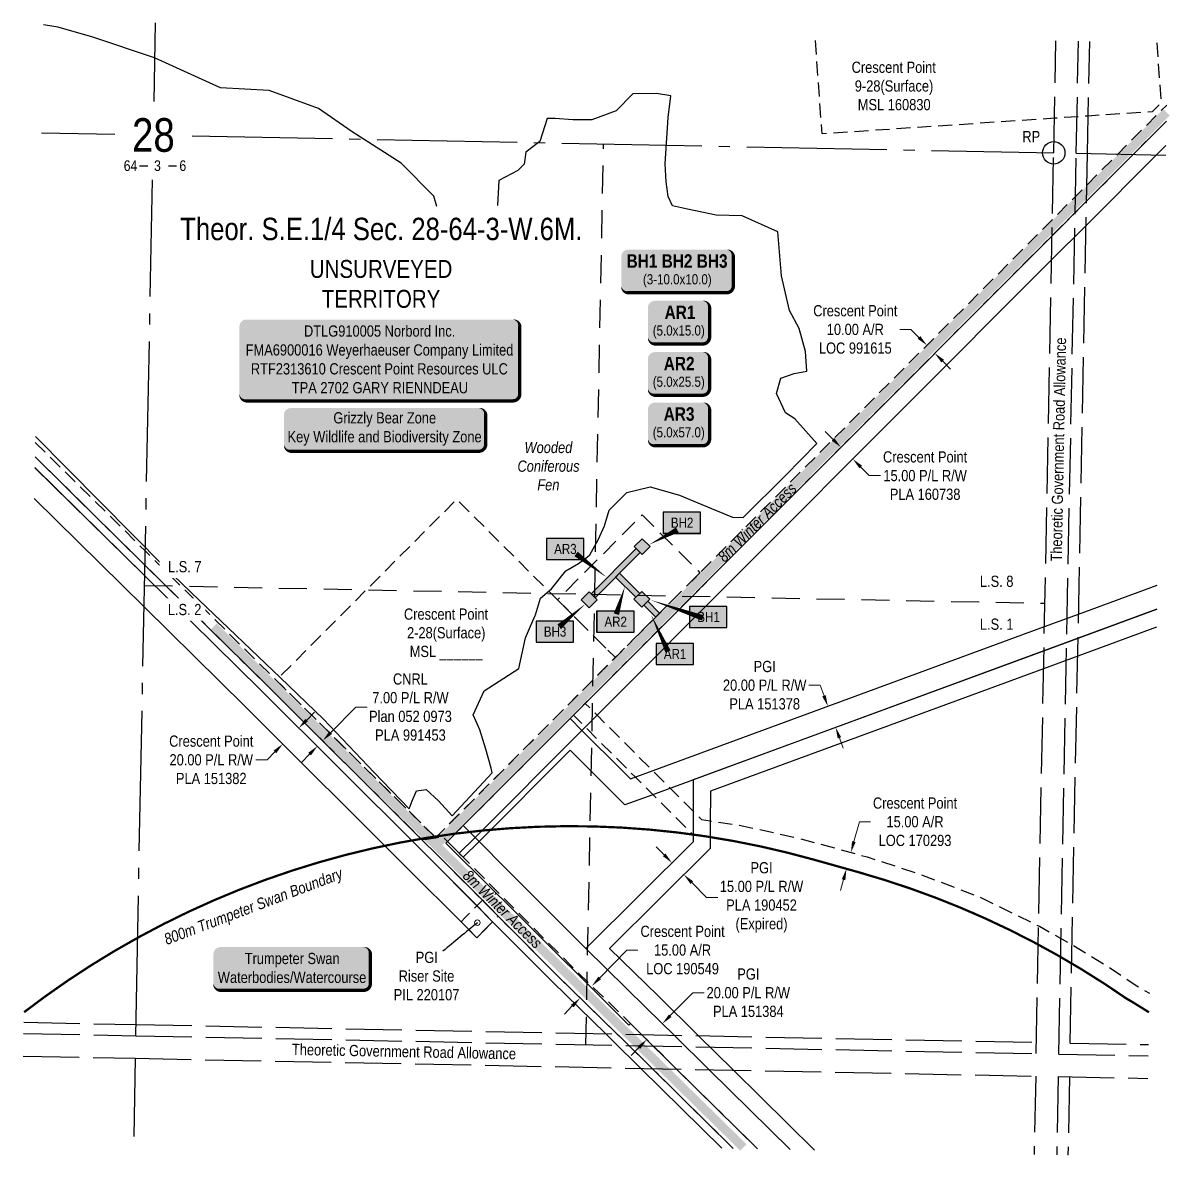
# Model space of a CAD drawing. Extents: x 409986 to 413018, y 6046598 to 6047608.
# Drawn here: x 409986 to 411010, y 6046598 to 6047608 of the extents above; entities that cross this region are included whole.
import ezdxf
from ezdxf.enums import TextEntityAlignment as Align

# ---------------------------------------------------------------- set-up
doc = ezdxf.new("R2010")
doc.units = 0
doc.header["$LTSCALE"] = 5
doc.header["$PDSIZE"] = 0.5
for name, pattern in [('DASHDOT2', [12.7, 6.35, -3.175, 0, -3.175]), ('foc-ACCESSROAD', [3.75, 2.5, -1.25]), ('foc-LSD', [8, 5, -3]), ('foc-QUARTERLINE', [33, 25, -3, 2, -3]), ('foc-UNSURVEYED', [12.5, 10, -2.5]), ('HIDDEN2', [4.7625, 3.175, -1.5875])]:
    doc.linetypes.add(name, pattern=pattern)
doc.layers.get('Defpoints').update_dxf_attribs({"color": 9})
for name, color, linetype in [('10', 1, 'Continuous'), ('35', 37, 'Continuous'), ('9', 3, 'Continuous'), ('AS-ROADS', 254, 'Continuous'), ('AS-WILDLIFE', 131, 'DASHDOT2'), ('AS-WILDLIFE-BLOCK', 131, 'Continuous'), ('C-AR', 13, 'foc-ACCESSROAD'), ('C-RW', 13, 'Continuous'), ('C-SYMBOL', 7, 'Continuous'), ('C-WS', 13, 'foc-ACCESSROAD'), ('F-AR', 190, 'foc-ACCESSROAD'), ('F-RW', 190, 'Continuous'), ('F-WS', 190, 'foc-ACCESSROAD'), ('L-QSEC', 8, 'foc-QUARTERLINE'), ('L-ROAD-T', 7, 'Continuous'), ('L-SECLBL', 7, 'Continuous'), ('L-SECTION-LSD', 7, 'foc-LSD'), ('L-UNS-T', 3, 'Continuous'), ('L-USEC', 7, 'foc-UNSURVEYED'), ('P-CROSSINGS', 250, 'Continuous'), ('P-TEMP-BLOCKS', 250, 'Continuous'), ('P-TEMP-H', 41, 'Continuous'), ('P-TEMP_WORKSPACE', 46, 'Continuous'), ('T-EXISTING TFA', 220, 'HIDDEN2'), ('WETLAND', 143, 'Continuous'), ('WETLAND-T', 146, 'Continuous')]:
    doc.layers.add(name, color=color, linetype=linetype)
for name, color, linetype, lineweight in [('C-AR-T', 13, 'Continuous', 9), ('C-RW-T', 13, 'Continuous', 9), ('C-WS-T', 13, 'Continuous', 9), ('F-RW-T', 190, 'Continuous', 9), ('F-WS-T', 190, 'Continuous', 9), ('T-TEXT', 48, 'Continuous', 18)]:
    doc.layers.add(name, color=color, linetype=linetype, lineweight=lineweight)
doc.styles.add('100L', font='ARIALN.TTF', dxfattribs={"height": 11})
doc.styles.add('175L', font='ARIALN.TTF', dxfattribs={"height": 20})
doc.styles.add('240', font='ARIALN.TTF', dxfattribs={"height": 30})
doc.styles.add('80', font='ARIALN.TTF', dxfattribs={"height": 10})
doc.styles.add('80CG', font='ARIALN.TTF', dxfattribs={"height": 10})
doc.styles.add('80L', font='ARIALN.TTF', dxfattribs={"height": 10})
doc.styles.add('80LS', font='ARIALNI.TTF', dxfattribs={"height": 10})
doc.styles.add('BOLD', font='ARIALNB.TTF')
doc.styles.add('POINTNUMBER', font='ARIALN.TTF', dxfattribs={"height": 2.5})
doc.styles.add('SIMPLEX', font='ARIALN.TTF')
doc.dimstyles.new('Compass 5 000', dxfattribs={"dimscale": 5, "dimtxt": 9, "dimasz": 2, "dimexe": 0.2, "dimexo": 0.0625, "dimgap": 0.5, "dimtad": 0, "dimtih": 1, "dimtoh": 1, "dimzin": 0, "dimdsep": 46, "dimtxsty": '80CG', "dimcen": 0.1, "dimse1": 1, "dimse2": 1, "dimclrd": 256, "dimclrt": 256, "dimaunit": 1, "dimadec": 4, "dimazin": 0, "dimtfac": 0.06, "dimtofl": 0, "dimtmove": 0, "dimatfit": 1, "dimfxl": 0.2, "dimtolj": 1, "dimtzin": 0, "dimlwd": -1, "dimarcsym": 0})

# ---------------------------------------------------------------- blocks, each defined once
blk = doc.blocks.new('L-SECLBL')
at = {"layer": '9', "color": 7}
for p, q in [((-5.1, -27.8), (-12.3, -27.8)), ((20.7, -27.8), (13.5, -27.8))]:
    blk.add_line(p, q, dxfattribs=at)
at = {"layer": '10', "color": 2, "style": 'SIMPLEX'}
blk.add_attdef('SEC', text='', height=30, dxfattribs=at).set_placement((0, 0), align=Align.MIDDLE)
at = {"layer": '10', "color": 5, "style": '80L'}
blk.add_attdef('TWP', text='', height=9.5, dxfattribs=at).set_placement((-14.4, -27.4), align=Align.MIDDLE_RIGHT)
blk.add_attdef('RGE', text='', height=9.5, dxfattribs=at).set_placement((3.6, -27.4), align=Align.MIDDLE_CENTER)
blk.add_attdef('MER', text='', height=9.5, dxfattribs=at).set_placement((23.2, -27.4), align=Align.MIDDLE_LEFT)
blk = doc.blocks.new('*U580')
h = blk.add_hatch(color=255)
edge = h.paths.add_edge_path()
edge.add_line((-84, -20), (84, -20))
edge.add_arc((84, -14), 6, 270, 360)
edge.add_line((90, -14), (90, 12.5))
edge.add_arc((84, 12.5), 6, 0, 90)
edge.add_line((84, 18.5), (-84, 18.5))
edge.add_arc((-84, 12.5), 6, 90, 180)
edge.add_line((-90, 12.5), (-90, -14))
edge.add_arc((-84, -14), 6, 180, 270)
at = {"color": 131, "flags": 128}
blk.add_lwpolyline([(-84, -20, 3, 3, 0), (84, -20, 3, 3, 0.414214), (90, -14, 3, 3, 0), (90, 12.5, 3, 0, 0.414214), (84, 18.5, 0, 0, 0), (-84, 18.5, 0, 0, 0.414214), (-90, 12.5, 0, 0, 0), (-90, -14, 0, 3, 0.414214)], format="xyseb", close=True, dxfattribs=at)
at = {"color": 131, "style": '80'}
blk.add_attdef('ENTER_TEXT_001', (-36, -5), '', height=10, dxfattribs=at)
blk = doc.blocks.new('*U579')
h = blk.add_hatch(color=255)
edge = h.paths.add_edge_path()
edge.add_line((-119, -37), (119, -37))
edge.add_arc((119, -31), 6, 270, 360)
edge.add_line((125, -31), (125, 29.5))
edge.add_arc((119, 29.5), 6, 0, 90)
edge.add_line((119, 35.5), (-119, 35.5))
edge.add_arc((-119, 29.5), 6, 90, 180)
edge.add_line((-125, 29.5), (-125, -31))
edge.add_arc((-119, -31), 6, 180, 270)
at = {"color": 44, "flags": 128}
blk.add_lwpolyline([(-119, -37, 3, 3, 0), (119, -37, 3, 3, 0.414214), (125, -31, 3, 3, 0), (125, 29.5, 3, 0, 0.414214), (119, 35.5, 0, 0, 0), (-119, 35.5, 0, 0, 0.414214), (-125, 29.5, 0, 0, 0), (-125, -31, 0, 3, 0.414214)], format="xyseb", close=True, dxfattribs=at)
at = {"color": 44, "style": '80'}
blk.add_attdef('ENTER_TEXT_001', (-36, -5), '', height=10, dxfattribs=at)
blk = doc.blocks.new('*U582')
h = blk.add_hatch(color=255)
edge = h.paths.add_edge_path()
edge.add_line((-64, -20), (64, -20))
edge.add_arc((64, -14), 6, 270, 360)
edge.add_line((70, -14), (70, 12.5))
edge.add_arc((64, 12.5), 6, 0, 90)
edge.add_line((64, 18.5), (-64, 18.5))
edge.add_arc((-64, 12.5), 6, 90, 180)
edge.add_line((-70, 12.5), (-70, -14))
edge.add_arc((-64, -14), 6, 180, 270)
at = {"color": 131, "flags": 128}
blk.add_lwpolyline([(-64, -20, 3, 3, 0), (64, -20, 3, 3, 0.414214), (70, -14, 3, 3, 0), (70, 12.5, 3, 0, 0.414214), (64, 18.5, 0, 0, 0), (-64, 18.5, 0, 0, 0.414214), (-70, 12.5, 0, 0, 0), (-70, -14, 0, 3, 0.414214)], format="xyseb", close=True, dxfattribs=at)
at = {"color": 131, "style": '80'}
blk.add_attdef('ENTER_TEXT_001', (-36, -5), '', height=10, dxfattribs=at)
blk = doc.blocks.new('*D583')
at = {"layer": 'Defpoints', "color": 0, "transparency": 16777216}
for p in [(410703.5, 6046998.3), (410704, 6046998.5), (410710.4, 6046979.6)]:
    blk.add_point(p, dxfattribs=at)
at = {"layer": 'F-RW-T', "transparency": 16777216}
for p, q in [((410697.1, 6047017.3), (410687.1, 6047017.3)), ((410700.6, 6047007.9), (410697.1, 6047017.3)), ((410714.4, 6046970.3), (410717.8, 6046961))]:
    blk.add_line(p, q, dxfattribs=at)
for points in [[(410702.1, 6047008.5), (410699, 6047007.3), (410704, 6046998.5)], [(410715.9, 6046970.9), (410712.8, 6046969.8), (410710.9, 6046979.7)]]:
    blk.add_solid(points, dxfattribs=at)
at = {"layer": 'F-RW-T', "transparency": 16777216, "insert": (410647.6, 6047017.3), "char_height": 10, "attachment_point": 5, "style": '80CG'}
blk.add_mtext('\\A1;PGI\\P20.00 P/L R/W\\PPLA 151378', dxfattribs=at)
blk = doc.blocks.new('*D584')
at = {"layer": 'Defpoints', "color": 0, "transparency": 16777216}
for p in [(410190.3, 6047030.1), (410185.4, 6047025.1), (410253.3, 6046968)]:
    blk.add_point(p, dxfattribs=at)
at = {"layer": 'F-RW-T', "transparency": 16777216}
for p, q in [((410260.3, 6046975.1), (410282.7, 6046997.8)), ((410282.7, 6046997.8), (410292.7, 6046997.8)), ((410241.4, 6046955.9), (410234.4, 6046948.7))]:
    blk.add_line(p, q, dxfattribs=at)
for points in [[(410259.1, 6046976.3), (410261.5, 6046973.9), (410253.3, 6046968)], [(410240.2, 6046957), (410242.6, 6046954.7), (410248.4, 6046963)]]:
    blk.add_solid(points, dxfattribs=at)
at = {"layer": 'F-RW-T', "transparency": 16777216, "insert": (410331.4, 6046997.8), "char_height": 10, "attachment_point": 5, "style": '80CG'}
blk.add_mtext('\\A1;CNRL\\P7.00 P/L R/W\\PPlan 052 0973\\PPLA 991453', dxfattribs=at)
blk = doc.blocks.new('*D585')
at = {"layer": 'C-RW-T', "transparency": 16777216}
for p, q in [((410238.8, 6046986.2), (410245.8, 6046993.2)), ((410210.4, 6046957.8), (410203.4, 6046950.7)), ((410203.4, 6046950.7), (410193.4, 6046950.7))]:
    blk.add_line(p, q, dxfattribs=at)
for points in [[(410237.6, 6046987.3), (410239.9, 6046985), (410231.7, 6046979.1)], [(410209.3, 6046959), (410211.6, 6046956.6), (410217.5, 6046964.9)]]:
    blk.add_solid(points, dxfattribs=at)
at = {"layer": 'Defpoints', "color": 0, "transparency": 16777216}
for p in [(410229, 6046981.8), (410214.8, 6046967.6), (410217.5, 6046964.9)]:
    blk.add_point(p, dxfattribs=at)
at = {"layer": 'C-RW-T', "transparency": 16777216, "insert": (410153.6, 6046950.7), "char_height": 10, "attachment_point": 5, "style": '80CG'}
blk.add_mtext('\\A1;Crescent Point^J20.00 P/L R/W\\PPLA 151382', dxfattribs=at)
blk = doc.blocks.new('*D586')
at = {"layer": 'C-AR-T', "transparency": 16777216}
for p, q in [((410727.2, 6046877.7), (410732.1, 6046895.4)), ((410732.1, 6046895.4), (410742.1, 6046895.4)), ((410718, 6046843.8), (410715.3, 6046834.1))]:
    blk.add_line(p, q, dxfattribs=at)
for points in [[(410725.6, 6046878.1), (410728.8, 6046877.3), (410724.6, 6046868.1)], [(410716.4, 6046844.2), (410719.6, 6046843.3), (410720.6, 6046853.4)]]:
    blk.add_solid(points, dxfattribs=at)
at = {"layer": 'Defpoints', "color": 0, "transparency": 16777216}
for p in [(410724.6, 6046868.1), (410725.3, 6046867.9), (410721.3, 6046853.2)]:
    blk.add_point(p, dxfattribs=at)
at = {"layer": 'C-AR-T', "transparency": 16777216, "insert": (410781.8, 6046895.4), "char_height": 10, "attachment_point": 5, "style": '80CG'}
blk.add_mtext('\\A1;Crescent Point\\P15.00 A/R\\PLOC 170293', dxfattribs=at)
blk = doc.blocks.new('*D587')
at = {"layer": 'C-AR-T', "transparency": 16777216}
for p, q in [((410778.2, 6047334.9), (410768.2, 6047334.9)), ((410785.3, 6047327.8), (410778.2, 6047334.9)), ((410806.5, 6047306.7), (410813.6, 6047299.6))]:
    blk.add_line(p, q, dxfattribs=at)
for points in [[(410786.5, 6047329), (410784.1, 6047326.6), (410792.4, 6047320.8)], [(410807.7, 6047307.8), (410805.3, 6047305.5), (410799.4, 6047313.7)]]:
    blk.add_solid(points, dxfattribs=at)
at = {"layer": 'Defpoints', "color": 0, "transparency": 16777216}
for p in [(410792.4, 6047320.8), (410726.6, 6047254.9), (410733.7, 6047247.8)]:
    blk.add_point(p, dxfattribs=at)
at = {"layer": 'C-AR-T', "transparency": 16777216, "insert": (410728.5, 6047334.9), "char_height": 10, "attachment_point": 5, "style": '80CG'}
blk.add_mtext('\\A1;Crescent Point\\P10.00 A/R\\PLOC 991615', dxfattribs=at)
blk = doc.blocks.new('*D588')
at = {"layer": 'C-RW-T', "transparency": 16777216}
for p, q in [((410708.6, 6047236.8), (410701.5, 6047243.9)), ((410733.3, 6047212.1), (410741, 6047204.4)), ((410741, 6047204.4), (410751, 6047204.4))]:
    blk.add_line(p, q, dxfattribs=at)
for points in [[(410709.7, 6047238), (410707.4, 6047235.6), (410715.6, 6047229.8)], [(410734.5, 6047213.3), (410732.2, 6047210.9), (410726.3, 6047219.2)]]:
    blk.add_solid(points, dxfattribs=at)
at = {"layer": 'Defpoints', "color": 0, "transparency": 16777216}
for p in [(410726.3, 6047219.2), (410660.8, 6047174.8), (410671.4, 6047164.2)]:
    blk.add_point(p, dxfattribs=at)
at = {"layer": 'C-RW-T', "transparency": 16777216, "insert": (410790.8, 6047204.4), "char_height": 10, "attachment_point": 5, "style": '80CG'}
blk.add_mtext('\\A1;Crescent Point\\P15.00 P/L R/W\\PPLA 160738', dxfattribs=at)
blk = doc.blocks.new('*D589')
at = {"layer": 'Defpoints', "color": 0, "transparency": 16777216}
for p in [(410565.9, 6046859.8), (410575.5, 6046848.2), (410576.5, 6046849.2)]:
    blk.add_point(p, dxfattribs=at)
at = {"layer": 'F-RW-T', "transparency": 16777216}
for p, q in [((410557.9, 6046865.9), (410550.8, 6046873)), ((410582.5, 6046841.1), (410595.7, 6046827.9)), ((410595.7, 6046827.9), (410605.7, 6046827.9))]:
    blk.add_line(p, q, dxfattribs=at)
for points in [[(410559, 6046867.1), (410556.7, 6046864.7), (410564.9, 6046858.8)], [(410583.7, 6046842.3), (410581.4, 6046839.9), (410575.5, 6046848.2)]]:
    blk.add_solid(points, dxfattribs=at)
at = {"layer": 'F-RW-T', "transparency": 16777216, "insert": (410644.8, 6046827.9), "char_height": 10, "attachment_point": 5, "style": '80CG'}
blk.add_mtext('\\A1;PGI\\P15.00 P/L R/W\\PPLA 190452\\P(Expired)', dxfattribs=at)
blk = doc.blocks.new('*D590')
at = {"layer": 'Defpoints', "color": 0, "transparency": 16777216}
for p in [(410544.6, 6046726.8), (410530.6, 6046712.6), (410556.3, 6046715.2)]:
    blk.add_point(p, dxfattribs=at)
at = {"layer": 'F-RW-T', "transparency": 16777216}
for p, q in [((410563.3, 6046722.4), (410583.5, 6046742.8)), ((410583.5, 6046742.8), (410593.5, 6046742.8)), ((410535.3, 6046693.9), (410528.3, 6046686.8))]:
    blk.add_line(p, q, dxfattribs=at)
for points in [[(410562.2, 6046723.5), (410564.5, 6046721.2), (410556.3, 6046715.2)], [(410534.1, 6046695.1), (410536.5, 6046692.7), (410542.3, 6046701)]]:
    blk.add_solid(points, dxfattribs=at)
at = {"layer": 'F-RW-T', "transparency": 16777216, "insert": (410633, 6046742.8), "char_height": 10, "attachment_point": 5, "style": '80CG'}
blk.add_mtext('\\A1;PGI\\P20.00 P/L R/W\\PPLA 151384', dxfattribs=at)
blk = doc.blocks.new('*D591')
at = {"layer": 'C-AR-T', "transparency": 16777216}
for p, q in [((410500.4, 6046756), (410524.5, 6046780.9)), ((410524.5, 6046780.9), (410534.5, 6046780.9)), ((410475.9, 6046731), (410469, 6046723.8))]:
    blk.add_line(p, q, dxfattribs=at)
for points in [[(410499.2, 6046757.2), (410501.5, 6046754.9), (410493.4, 6046748.9)], [(410474.7, 6046732.1), (410477.1, 6046729.8), (410482.9, 6046738.1)]]:
    blk.add_solid(points, dxfattribs=at)
at = {"layer": 'Defpoints', "color": 0, "transparency": 16777216}
for p in [(410493.4, 6046748.9), (410502.3, 6046740.2), (410491.8, 6046729.4)]:
    blk.add_point(p, dxfattribs=at)
at = {"layer": 'C-AR-T', "transparency": 16777216, "insert": (410574.3, 6046780.9), "char_height": 10, "attachment_point": 5, "style": '80CG'}
blk.add_mtext('\\A1;Crescent Point\\P15.00 A/R\\PLOC 190549', dxfattribs=at)
blk = doc.blocks.new('Temp_Area')
h = blk.add_hatch(color=191)
h.dxf.hatch_style = 1
h.paths.add_polyline_path([(-16.8, -9.4), (16.3, -9.4), (16.3, 9.1), (-16.8, 9.1)])
at = {"color": 250}
for points in [[(-17, -9.6), (16.5, -9.6), (16.5, 9.3), (-17, 9.3)], [(-16.9, -9.5), (16.4, -9.5), (16.4, 9.2), (-16.9, 9.2)]]:
    blk.add_lwpolyline(points, close=True, dxfattribs=at)
at = {"color": 250, "style": '80L'}
blk.add_attdef('TEMPORARY', text='', height=9, dxfattribs=at).set_placement((0, -0.1), align=Align.MIDDLE_CENTER)
blk = doc.blocks.new('*U596')
at = {"layer": '35', "color": 3}
blk.add_circle((0, 0), 10, dxfattribs=at)
at = {"layer": '35', "color": 3, "style": '80'}
blk.add_attdef('RP_001', (-28, 9.5), '', height=10, dxfattribs=at)
blk = doc.blocks.new('*U597')
h = blk.add_hatch(color=191)
edge = h.paths.add_edge_path()
edge.add_line((-44, -20), (44, -20))
edge.add_arc((44, -14), 6, 270, 360)
edge.add_line((50, -14), (50, 12.5))
edge.add_arc((44, 12.5), 6, 0, 90)
edge.add_line((44, 18.5), (-44, 18.5))
edge.add_arc((-44, 12.5), 6, 90, 180)
edge.add_line((-50, 12.5), (-50, -14))
edge.add_arc((-44, -14), 6, 180, 270)
at = {"color": 250, "flags": 128}
blk.add_lwpolyline([(-44, -20, 3, 3, 0), (44, -20, 3, 3, 0.414214), (50, -14, 3, 3, 0), (50, 12.5, 3, 0, 0.414214), (44, 18.5, 0, 0, 0), (-44, 18.5, 0, 0, 0.414214), (-50, 12.5, 0, 0, 0), (-50, -14, 0, 3, 0.414214)], format="xyseb", close=True, dxfattribs=at)
at = {"flags": 128}
blk.add_lwpolyline([(-25.9, -12.8, 0, 7.5, 0), (0, 0, 0, 0, 0)], format="xyseb", dxfattribs=at)
at = {"color": 250}
for tag, p, height, style in [('TEMP_AREA_W1_001', (-9.2, 2.2), 12, 'BOLD'), ('ENTER_TEXT_001', (-30.7, -12.5), 9, '80')]:
    blk.add_attdef(tag, p, '', height=height, dxfattribs=dict(at, style=style))
blk = doc.blocks.new('*U598')
h = blk.add_hatch(color=191)
edge = h.paths.add_edge_path()
edge.add_line((-21.5, -20), (21.5, -20))
edge.add_arc((21.5, -14), 6, 270, 360)
edge.add_line((27.5, -14), (27.5, 12.5))
edge.add_arc((21.5, 12.5), 6, 0, 90)
edge.add_line((21.5, 18.5), (-21.5, 18.5))
edge.add_arc((-21.5, 12.5), 6, 90, 180)
edge.add_line((-27.5, 12.5), (-27.5, -14))
edge.add_arc((-21.5, -14), 6, 180, 270)
at = {"color": 250, "flags": 128}
blk.add_lwpolyline([(-21.5, -20, 3, 3, 0), (21.5, -20, 3, 3, 0.414214), (27.5, -14, 3, 3, 0), (27.5, 12.5, 3, 0, 0.414214), (21.5, 18.5, 0, 0, 0), (-21.5, 18.5, 0, 0, 0.414214), (-27.5, 12.5, 0, 0, 0), (-27.5, -14, 0, 3, 0.414214)], format="xyseb", close=True, dxfattribs=at)
at = {"flags": 128}
blk.add_lwpolyline([(-26.3, -12, 0, 7.5, 0), (0, 0, 0, 0, 0)], format="xyseb", dxfattribs=at)
at = {"color": 250}
for tag, p, height, style in [('TEMP_AREA_W1_001', (-9.2, 2.2), 12, 'BOLD'), ('ENTER_TEXT_001', (-30.7, -12.5), 9, '80')]:
    blk.add_attdef(tag, p, '', height=height, dxfattribs=dict(at, style=style))

msp = doc.modelspace()

# ---------------------------------------------------------------- hatches: boundary and pattern name
at = {"layer": 'P-TEMP-H'}
h = msp.add_hatch(color=256, dxfattribs=at)
h.dxf.hatch_style = 1
h.paths.add_polyline_path([(410538.214, 6047148.139), (410545.293, 6047141.076), (410538.231, 6047133.997), (410531.151, 6047141.06)])
h = msp.add_hatch(color=256, dxfattribs=at)
h.dxf.hatch_style = 1
h.paths.add_polyline_path([(410536.461, 6047135.763), (410496.205, 6047095.4), (410492.665, 6047098.931), (410532.921, 6047139.294)])
h = msp.add_hatch(color=256, dxfattribs=at)
h.dxf.hatch_style = 1
h.paths.add_polyline_path([(410514.565, 6047113.809), (410518.096, 6047117.349), (410536.149, 6047099.337), (410532.618, 6047095.797)], flags=17)
h = msp.add_hatch(color=256, dxfattribs=at)
h.dxf.hatch_style = 1
h.paths.add_polyline_path([(410490.896, 6047100.696), (410497.976, 6047093.634), (410490.915, 6047086.553), (410483.834, 6047093.615)])
h = msp.add_hatch(color=256, dxfattribs=at)
h.dxf.hatch_style = 1
h.paths.add_polyline_path([(410537.913, 6047101.106), (410544.993, 6047094.044), (410537.932, 6047086.964), (410530.851, 6047094.026)])
h = msp.add_hatch(color=256, dxfattribs=at)
h.dxf.hatch_style = 1
h.paths.add_polyline_path([(410543.228, 6047092.273), (410553.846, 6047081.679), (410550.323, 6047078.134), (410539.698, 6047088.735)])

# ---------------------------------------------------------------- linework, layer by layer
at = {"layer": 'AS-ROADS', "const_width": 8, "flags": 128}
for points in [[(410354.012, 6046874.435), (411006.32, 6047528.644)], [(410155.665, 6047069.725), (410628.582, 6046604.72)]]:
    msp.add_lwpolyline(points, dxfattribs=at)
at = {"layer": 'AS-WILDLIFE', "const_width": 2.002, "flags": 128}
msp.add_lwpolyline([(409986.543, 6046725.44), (410005.281, 6046739.451), (410025.643, 6046753.713), (410046.439, 6046767.337), (410067.648, 6046780.308), (410089.249, 6046792.614), (410111.222, 6046804.244), (410133.546, 6046815.186), (410156.198, 6046825.43), (410179.158, 6046834.966), (410202.402, 6046843.783), (410225.91, 6046851.875), (410249.657, 6046859.234), (410273.621, 6046865.851), (410297.779, 6046871.721), (410322.107, 6046876.839), (410346.583, 6046881.198), (410371.182, 6046884.796), (410395.881, 6046887.628), (410420.656, 6046889.691), (410445.484, 6046890.985), (410470.339, 6046891.507), (410495.199, 6046891.257), (410520.039, 6046890.236), (410544.835, 6046888.443), (410569.564, 6046885.882), (410594.201, 6046882.554), (410618.723, 6046878.463), (410643.106, 6046873.612), (410667.327, 6046868.007), (410691.362, 6046861.652), (410731.02, 6046850.506), (410754.189, 6046843.621), (410777.139, 6046836.037), (410799.849, 6046827.762), (410822.297, 6046818.803), (410844.464, 6046809.168), (410866.329, 6046798.866), (410887.872, 6046787.906), (410909.073, 6046776.299), (410929.913, 6046764.056), (410950.372, 6046751.186), (410970.433, 6046737.703), (410973.714, 6046735.856), (410990.641, 6046725.386)], dxfattribs=at)
at = {"layer": 'C-AR', "flags": 128}
for points in [[(410990.64, 6046725.353), (410970.399, 6046737.086), (410944.238, 6046754.708), (410921.631, 6046768.418), (410912.912, 6046773.706), (410891.796, 6046785.509), (410885.827, 6046788.846), (410833.205, 6046814.644), (410779.154, 6046835.329), (410734.799, 6046849.723), (410674.033, 6046866.317), (410626.259, 6046876.896), (410598.976, 6046881.083), (410584.112, 6046883.468), (410547.791, 6046919.707), (410532.181, 6046935.283), (410487.459, 6046979.905), (410476.843, 6046990.498), (410484.501, 6046998.17), (410487.435, 6047001.109), (410498.053, 6046990.515), (410547.69, 6046940.988), (410563.3, 6046925.413), (410584.05, 6046904.708), (410591.354, 6046897.421), (410599.019, 6046896.245), (410629.021, 6046891.642), (410677.631, 6046880.877), (410739.091, 6046864.093), (410784.151, 6046849.471), (410839.197, 6046828.405), (410892.127, 6046802.456), (410892.79, 6046802.131), (410920.459, 6046786.664), (410921.969, 6046785.748), (410952.318, 6046767.343), (410978.356, 6046749.804), (410990.974, 6046742.49)], [(410619.47, 6046603.857), (410547.198, 6046675.125), (410517.355, 6046704.562), (410515.963, 6046705.911), (410463.141, 6046757.443), (410409.721, 6046811.141), (410395.619, 6046825.321), (410353.836, 6046867.319), (410350.276, 6046870.894), (410346.765, 6046874.399), (410343.192, 6046877.956), (410341.77, 6046879.371), (410353.475, 6046881.101), (410354.104, 6046881.194), (410360.261, 6046882.105), (410364.442, 6046877.904), (410375.02, 6046867.269), (410378.547, 6046863.723), (410406.155, 6046835.963), (410420.258, 6046821.783), (410473.67, 6046768.082), (410527.905, 6046715.242), (410537.795, 6046705.479), (410569.008, 6046674.693), (410641.267, 6046603.426)]]:
    msp.add_lwpolyline(points, dxfattribs=at)
at = {"layer": 'C-RW'}
msp.add_lwpolyline([(409996.116, 6047211.529), (410094.232, 6047114.88), (410197.773, 6047012.862), (410338.25, 6046873.014), (410340.865, 6046870.412), (410341.838, 6046869.442), (410345.338, 6046865.964), (410348.911, 6046862.401), (410390.825, 6046820.478), (410404.796, 6046806.165), (410395.196, 6046796.468), (410394.899, 6046796.168), (410394.538, 6046795.803), (410391.024, 6046792.254), (410390.726, 6046791.953), (410376.667, 6046806.177), (410330.541, 6046851.916), (410183.712, 6046998.656), (410093.689, 6047087.342), (409995.574, 6047184.001)], dxfattribs=at)
at = {"layer": 'C-WS', "flags": 128}
msp.add_lwpolyline([(410997.58, 6047590.776), (411001.331, 6047537.047), (410993.506, 6047529.249), (410936.406, 6047525.421), (410906.199, 6047523.395), (410698.803, 6047509.489), (410692.714, 6047596.823)], dxfattribs=at)
msp.add_lwpolyline([(410353.951, 6046881.282), (410211.63, 6047021.808), (410372.693, 6047183.264), (410514.301, 6047042.03)], close=True, dxfattribs=at)
at = {"layer": 'F-AR', "flags": 128}
msp.add_lwpolyline([(409996.56, 6047234.071), (410094.672, 6047137.241), (410209.082, 6047024.324), (410353.951, 6046881.282), (410353.475, 6046881.101), (410341.77, 6046879.371), (410202.688, 6047017.839), (410094.422, 6047124.505), (409996.306, 6047221.169)], dxfattribs=at)
at = {"layer": 'F-RW'}
for points in [[(409996.306, 6047221.177), (410094.422, 6047124.505), (410202.688, 6047017.839), (410343.192, 6046877.957), (410346.78, 6046874.393), (410350.282, 6046870.914), (410353.854, 6046867.331), (410395.624, 6046825.326), (410409.727, 6046811.147), (410463.141, 6046757.443), (410515.963, 6046705.912), (410517.355, 6046704.562), (410547.198, 6046675.125), (410619.47, 6046603.857)], [(410609.307, 6046604.059), (410537.035, 6046675.327), (410512.48, 6046699.55), (410505.737, 6046706.114), (410458.204, 6046752.454), (410404.796, 6046806.165), (410390.761, 6046820.414), (410348.908, 6046862.392), (410345.337, 6046865.963), (410341.838, 6046869.442), (410340.865, 6046870.412), (410338.248, 6046873.012), (410197.771, 6047012.862), (410094.232, 6047114.88), (409996.116, 6047211.526)], [(410641.266, 6046603.426), (410569.007, 6046674.693), (410537.794, 6046705.479), (410527.888, 6046715.258), (410526.453, 6046713.871), (410419.116, 6046820.629), (410404.937, 6046834.732), (410362.99, 6046876.455), (410364.442, 6046877.905), (410378.486, 6046891.984), (410389.086, 6046881.36), (410420.184, 6046850.133), (410434.296, 6046835.963), (410487.853, 6046782.184), (410541.879, 6046729.489), (410566.797, 6046704.905), (410598.012, 6046674.119), (410670.277, 6046602.851)]]:
    msp.add_lwpolyline(points, dxfattribs=at)
at = {"layer": 'F-WS', "flags": 128}
msp.add_lwpolyline([(410391.024, 6046792.254), (410390.726, 6046791.953), (410376.613, 6046806.122), (410380.088, 6046809.633), (410390.761, 6046820.413), (410395.62, 6046825.321), (410409.722, 6046811.141), (410404.796, 6046806.165), (410395.196, 6046796.468), (410394.899, 6046796.168), (410394.538, 6046795.803), (410394.24, 6046795.503), (410391.024, 6046792.254)], close=True, dxfattribs=at)
at = {"layer": 'L-QSEC'}
for p, q in [((410102.575, 6047538.513), (410103.953, 6047608.5)), ((410002.004, 6047510.501), (410067.449, 6047509.203)), ((410136.718, 6047507.83), (410905.597, 6047492.58)), ((410925.713, 6047492.181), (411005.577, 6047490.597)), ((410086.148, 6046704.401), (410101.197, 6047468.527)), ((410085.752, 6046684.285), (410084.377, 6046614.459))]:
    msp.add_line(p, q, dxfattribs=at)
at = {"layer": 'L-SECTION-LSD'}
for p, q in [((410488.024, 6046696.439), (410503.791, 6047500.549)), ((410094.066, 6047106.451), (410897.75, 6047090.519))]:
    msp.add_line(p, q, dxfattribs=at)
at = {"layer": 'L-USEC'}
for p, q in [((410905.597, 6047492.58), (410907.549, 6047592.562)), ((410925.713, 6047492.187), (410927.665, 6047592.163)), ((410935.754, 6047491.982), (410937.705, 6047591.964)), ((410889.903, 6046688.476), (410905.597, 6047492.58)), ((410910.019, 6046688.079), (410925.713, 6047492.187)), ((410920.255, 6046697.919), (410935.754, 6047491.982)), ((409986.366, 6046716.422), (410086.345, 6046714.442)), ((410086.345, 6046714.442), (410890.099, 6046698.517)), ((409986.168, 6046706.382), (410086.15, 6046704.401)), ((410086.15, 6046704.401), (410889.903, 6046688.476)), ((410920.255, 6046697.919), (410990.077, 6046696.535)), ((409985.772, 6046686.266), (410085.752, 6046684.285)), ((410085.752, 6046684.285), (410889.51, 6046668.36)), ((410910.019, 6046688.079), (410989.881, 6046686.496)), ((410889.51, 6046668.36), (410888.147, 6046598.534)), ((410909.626, 6046667.962), (410908.263, 6046598.135)), ((410909.626, 6046667.962), (410989.489, 6046666.38)), ((410919.666, 6046667.763), (410918.303, 6046597.937))]:
    msp.add_line(p, q, dxfattribs=at)
at = {"layer": 'P-CROSSINGS', "flags": 128}
for points in [[(410544.52, 6047142.81, 0, 4.997, 0), (410569.618, 6047156.002, 0, 0, 0)], [(410506.636, 6047113.558, 0, 4.997, 0), (410479.255, 6047134.512, 0, 0, 0)], [(410522.806, 6047105.356, 0, 4.997, 0), (410515.228, 6047080.749, 0, 0, 0)], [(410487.429, 6047089.757, 0, 4.997, 0), (410464.17, 6047069.562, 0, 0, 0)], [(410545.375, 6047093.592, 0, 4.997, 0), (410592.49, 6047077.424, 0, 0, 0)], [(410546.117, 6047080.569, 0, 4.997, 0), (410561.322, 6047047.343, 0, 0, 0)]]:
    msp.add_lwpolyline(points, format="xyseb", dxfattribs=at)
at = {"layer": 'P-TEMP_WORKSPACE'}
for points in [[(410538.214, 6047148.139), (410545.293, 6047141.076), (410538.231, 6047133.997), (410531.151, 6047141.06)], [(410536.461, 6047135.763), (410496.205, 6047095.4), (410492.665, 6047098.931), (410532.921, 6047139.294)], [(410514.565, 6047113.809), (410518.096, 6047117.349), (410536.149, 6047099.337), (410532.618, 6047095.797)], [(410490.896, 6047100.696), (410497.976, 6047093.634), (410490.915, 6047086.553), (410483.834, 6047093.615)], [(410537.913, 6047101.106), (410544.993, 6047094.044), (410537.932, 6047086.964), (410530.851, 6047094.026)], [(410543.228, 6047092.273), (410553.846, 6047081.679), (410550.323, 6047078.134), (410539.698, 6047088.735)]]:
    msp.add_lwpolyline(points, close=True, dxfattribs=at)
at = {"layer": 'T-EXISTING TFA', "linetype": 'HIDDEN2', "flags": 128}
msp.add_lwpolyline([(410589.862, 6047117.79), (410514.301, 6047042.03), (410462.623, 6047093.589), (410538.183, 6047169.349)], close=True, dxfattribs=at)
at = {"layer": 'WETLAND', "ltscale": 0.5, "flags": 128}
msp.add_lwpolyline([(410355.002, 6047444.79), (410352.169, 6047453.859), (410323.009, 6047483.306), (410279.355, 6047511.435), (410249.218, 6047532.079), (410205.327, 6047548.184), (410161.971, 6047550.645), (410103.02, 6047577.473), (410047.126, 6047596.223), (410016.752, 6047604.844), (410003.903, 6047606.936)], dxfattribs=at)

# ---------------------------------------------------------------- block references
msp.add_blockref('*U596', (410905.597, 6047492.58)).add_auto_attribs({'RP_001': 'RP'})
ref = msp.add_blockref('*U579', (410303.87, 6047308.203), dxfattribs=dict(xscale=1.000877507094186, yscale=1.000877507094186, zscale=1.000877507094186))
ref.add_attrib('ENTER_TEXT_001', 'DTLG910005 Norbord Inc.', (410236.372, 6047328.484), dxfattribs={"color": 44, "height": 10.00878, "style": '80'})
ref.add_attrib('ENTER_TEXT_002', 'FMA6900016 Weyerhaeuser Company Limited', (410184.311, 6047311.625), dxfattribs={"color": 44, "height": 10.00878, "style": '80'})
ref.add_attrib('ENTER_TEXT_003', 'RTF2313610 Crescent Point Resources ULC', (410188.957, 6047294.766), dxfattribs={"color": 44, "height": 10.00878, "style": '80'})
ref.add_attrib('ENTER_TEXT_004', 'TPA 2702 GARY RIENNDEAU', (410225.517, 6047277.907), dxfattribs={"color": 44, "height": 10.00878, "style": '80'})
at = {"layer": 'AS-WILDLIFE-BLOCK'}
ref = msp.add_blockref('*U580', (410308.522, 6047246.22), dxfattribs=dict(at, xscale=1.00043981335156, yscale=1.00043981335156, zscale=1.00043981335156))
ref.add_attrib('ENTER_TEXT_001', 'Grizzly Bear Zone', (410262.591, 6047251.022), dxfattribs={"layer": '0', "color": 131, "height": 10.0044, "style": '80'})
ref.add_attrib('ENTER_TEXT_002', 'Key Wildlife and Biodiversity Zone', (410221.71, 6047234.177), dxfattribs={"layer": '0', "color": 131, "height": 10.0044, "style": '80'})
ref = msp.add_blockref('*U582', (410225.583, 6046764.991), dxfattribs=dict(at, xscale=1.000877507094186, yscale=1.000877507094186, zscale=1.000877507094186))
ref.add_attrib('ENTER_TEXT_001', 'Trumpeter Swan', (410183.469, 6046768.405), dxfattribs={"layer": '0', "color": 131, "height": 10.00878, "style": '80'})
ref.add_attrib('ENTER_TEXT_002', 'Waterbodies/Watercourse', (410159.478, 6046751.553), dxfattribs={"layer": '0', "color": 131, "height": 10.00878, "style": '80'})
at = {"layer": 'L-SECLBL'}
msp.add_blockref('L-SECLBL', (410101.984, 6047508.518), dxfattribs=at).add_auto_attribs({'SEC': '28', 'TWP': '64', 'RGE': '3', 'MER': '6'})
at = {"layer": 'P-CROSSINGS'}
for p, xscale, yscale, zscale, values in [((410573.884, 6047162.473), 0.9990438571542901, 0.9990438571542901, 0.9990438571542901, {'TEMPORARY': 'BH2'}), ((410469.713, 6047139.053), 0.9994829999999996, 0.9994829999999996, 0.9994829999999996, {'TEMPORARY': 'AR3'}), ((410514.6, 6047074.136), 0.9994829999999996, 0.9994829999999996, 0.9994829999999996, {'TEMPORARY': 'AR2'}), ((410597.472, 6047078.359), 0.9990438571542901, 0.9990438571542901, 0.9990438571542901, {'TEMPORARY': 'BH1'}), ((410460.499, 6047065.281), 0.9990438571542901, 0.9990438571542901, 0.9990438571542901, {'TEMPORARY': 'BH3'}), ((410567.642, 6047045.354), 0.9994829999999996, 0.9994829999999996, 0.9994829999999996, {'TEMPORARY': 'AR1'})]:
    msp.add_blockref('Temp_Area', p, dxfattribs=dict(at, xscale=xscale, yscale=yscale, zscale=zscale)).add_auto_attribs(values)
at = {"layer": 'P-TEMP-BLOCKS'}
ref = msp.add_blockref('*U597', (410569.607, 6047387.656), dxfattribs=at)
ref.add_attrib('TEMP_AREA_W1_001', 'BH1 BH2 BH3', (410524.345, 6047390.003), dxfattribs={"layer": '0', "color": 250, "height": 12, "style": 'BOLD'})
ref.add_attrib('ENTER_TEXT_001', '(3-10.0x10.0)', (410538.948, 6047375.186), dxfattribs={"layer": '0', "color": 250, "height": 9, "style": '80'})
ref = msp.add_blockref('*U598', (410570.912, 6047341.968), dxfattribs=at)
ref.add_attrib('TEMP_AREA_W1_001', 'AR1', (410558.286, 6047344.212), dxfattribs={"layer": '0', "color": 250, "height": 12, "style": 'BOLD'})
ref.add_attrib('ENTER_TEXT_001', '(5.0x15.0)', (410547.703, 6047329.498), dxfattribs={"layer": '0', "color": 250, "height": 9, "style": '80'})
ref = msp.add_blockref('*U598', (410570.912, 6047296.204), dxfattribs=at)
ref.add_attrib('TEMP_AREA_W1_001', 'AR2', (410557.512, 6047298.448), dxfattribs={"layer": '0', "color": 250, "height": 12, "style": 'BOLD'})
ref.add_attrib('ENTER_TEXT_001', '(5.0x25.5)', (410547.703, 6047283.734), dxfattribs={"layer": '0', "color": 250, "height": 9, "style": '80'})
ref = msp.add_blockref('*U598', (410570.912, 6047251.068), dxfattribs=at)
ref.add_attrib('TEMP_AREA_W1_001', 'AR3', (410557.459, 6047253.414), dxfattribs={"layer": '0', "color": 250, "height": 12, "style": 'BOLD'})
ref.add_attrib('ENTER_TEXT_001', '(5.0x57.0)', (410547.703, 6047238.598), dxfattribs={"layer": '0', "color": 250, "height": 9, "style": '80'})

# ---------------------------------------------------------------- texts
at = {"layer": 'AS-WILDLIFE', "insert": (410191.622, 6046818.598), "char_height": 10.00878, "attachment_point": 5, "rotation": 20.774323, "style": '240'}
msp.add_mtext_dynamic_manual_height_columns('{\\fArial Narrow|b0|i1|c0|p34;800m Trumpeter Swan Boundary}', width=169.60845, gutter_width=45.02, heights=[0], dxfattribs=at)
at = {"layer": 'C-SYMBOL', "color": 3, "style": '175L'}
msp.add_text('Theor. S.E.1/4 Sec. 28-64-3-W.6M.', height=20, dxfattribs=at).set_placement((410305.414, 6047408.613), align=Align.BOTTOM_CENTER)
at = {"layer": 'C-WS-T', "attachment_point": 1}
for s, width, gutter_width, insert, char_height, style in [('\\pi0.22629;Crescent Point\\P\\pi3.0494;9-28(Surface)\\P\\pi5.7188;MSL 160830', 75.04049, 37.5, (410724.98, 6047573.96), 10.00878, 'POINTNUMBER'), ('\\pi3.2285;Crescent Point\\P\\pi5.9795;2-28(Surface)\\P\\pi8.3998;MSL ______', 80.94119, 50, (410322.377, 6047085.818), 9.99485, '80L')]:
    msp.add_mtext_dynamic_manual_height_columns(s, width=width, gutter_width=gutter_width, heights=[0], dxfattribs=dict(at, insert=insert, char_height=char_height, style=style))
at = {"layer": 'F-WS-T', "insert": (410315.968, 6046779.431), "char_height": 10.00878, "attachment_point": 1, "style": 'POINTNUMBER'}
msp.add_mtext_dynamic_manual_height_columns('\\pi20.161;PGI\\P\\pi4.9359;Riser Site\\P\\pi0.47768;PIL 220107', width=58.18835, gutter_width=37.484, heights=[0], dxfattribs=at)
at = {"layer": 'L-ROAD-T', "style": '80L'}
for rotation, p in [(88.881623, (410909.736, 6047227.707)), (358.864936, (410325.651, 6046690.325))]:
    msp.add_text('Theoretic Government Road Allowance', height=10.00437, rotation=rotation, dxfattribs=at).set_placement(p, align=Align.MIDDLE_CENTER)
at = {"layer": 'L-UNS-T', "color": 3, "insert": (410305.187, 6047375.468), "char_height": 16, "attachment_point": 5, "style": '80L'}
msp.add_mtext_dynamic_manual_height_columns('UNSURVEYED TERRITORY', width=126.41375, gutter_width=47.5, heights=[0], dxfattribs=at)
at = {"layer": 'T-TEXT', "style": '80LS'}
for rotation, p in [(45.053065, (410640.886, 6047162.62)), (315.363585, (410413.653, 6046817.454))]:
    msp.add_text('8m Winter Access', height=10, rotation=rotation, dxfattribs=at).set_placement(p, align=Align.MIDDLE_CENTER)

# ---------------------------------------------------------------- dimensions: what is measured, and where the dimension line sits
at = {"layer": 'C-AR-T'}
for base, p1, p2, angle, text, picture, middle in [((410792.377, 6047320.755), (410733.696, 6047247.835), (410726.644, 6047254.87), 135.066084, 'Crescent Point\\P10.00 A/R\\PLOC 991615', '*D587', (410728.457, 6047334.881)), ((410724.596, 6046868.051), (410721.289, 6046853.241), (410725.283, 6046867.864), 74.725733, 'Crescent Point\\P15.00 A/R\\PLOC 170293', '*D586', (410781.829, 6046895.413)), ((410493.372, 6046748.887), (410491.847, 6046729.439), (410502.31, 6046740.178), 45.746562, 'Crescent Point\\P15.00 A/R\\PLOC 190549', '*D591', (410574.285, 6046780.861))]:
    dim = msp.add_linear_dim(base=base, p1=p1, p2=p2, angle=angle, text=text, dimstyle='Compass 5 000', dxfattribs=at)
    dim.commit()
    dim.dimension.update_dxf_attribs({"geometry": picture, "text_midpoint": middle, "dimtype": 161})
at = {"layer": 'C-RW-T'}
dim = msp.add_linear_dim(base=(410726.27, 6047219.156), p1=(410660.81, 6047174.814), p2=(410671.43, 6047164.214), angle=315.053065, text='Crescent Point\\P15.00 P/L R/W\\PPLA 160738', dimstyle='Compass 5 000', dxfattribs=at)
dim.commit()
dim.dimension.update_dxf_attribs({"geometry": '*D588', "text_midpoint": (410790.785, 6047204.429), "dimtype": 161})
dim = msp.add_aligned_dim(p1=(410228.987, 6046981.785), p2=(410214.799, 6046967.588), distance=3.829, text='Crescent Point^J20.00 P/L R/W\\PPLA 151382', dimstyle='Compass 5 000', dxfattribs=at)
dim.commit()
dim.dimension.update_dxf_attribs({"geometry": '*D585', "text_midpoint": (410153.609, 6046950.735)})
at = {"layer": 'F-RW-T'}
for base, p1, p2, angle, text, picture, middle in [((410253.302, 6046967.972), (410185.376, 6047025.077), (410190.284, 6047030.059), 45.42634, 'CNRL\\P7.00 P/L R/W\\PPlan 052 0973\\PPLA 991453', '*D584', (410331.435, 6046997.811)), ((410575.488, 6046848.173), (410565.941, 6046859.824), (410576.513, 6046849.191), 314.835089, 'PGI\\P15.00 P/L R/W\\PPLA 190452\\P(Expired)', '*D589', (410644.753, 6046827.877)), ((410556.323, 6046715.239), (410530.604, 6046712.578), (410544.62, 6046726.784), 45.387337, 'PGI\\P20.00 P/L R/W\\PPLA 151384', '*D590', (410633.02, 6046742.765))]:
    dim = msp.add_linear_dim(base=base, p1=p1, p2=p2, angle=angle, text=text, dimstyle='Compass 5 000', dxfattribs=at)
    dim.commit()
    dim.dimension.update_dxf_attribs({"geometry": picture, "text_midpoint": middle, "dimtype": 161})
dim = msp.add_aligned_dim(p1=(410710.442, 6046979.552), p2=(410703.535, 6046998.326), distance=-0.512, text='PGI\\P20.00 P/L R/W\\PPLA 151378', dimstyle='Compass 5 000', dxfattribs=at)
dim.commit()
dim.dimension.update_dxf_attribs({"geometry": '*D583', "text_midpoint": (410647.57, 6047017.272)})

# ---------------------------------------------------------------- leaders
at = {"layer": 'F-WS-T', "path_type": 1}
msp.add_leader([(410391.139, 6046805.366), (410360.406, 6046779.964)], dimstyle='Compass 5 000', override={"dimasz": 1, "dimgap": 0.5, "dimtad": 0, "dimzin": 1, "dimclrd": 256, "dimldrblk": 'DotBlank'}, dxfattribs=at)

# ---------------------------------------------------------------- next in the draw order: texts
at = {"layer": 'L-SECTION-LSD', "char_height": 10, "attachment_point": 1, "style": '100L', "bg_fill": 3, "box_fill_scale": 1.5, "bg_fill_color": 256, "bg_fill_transparency": 0}
for s, width, insert in [('L.S. 8', 30.40114, (410839.707, 6047115.099)), ('\\pi2.1405;L.S. 2', 30.65342, (410112.711, 6047089.879)), ('L.S. 1', 29.99119, (410839.707, 6047076.814))]:
    msp.add_mtext_dynamic_manual_height_columns(s, width=width, gutter_width=55, heights=[0], dxfattribs=dict(at, insert=insert))

# ---------------------------------------------------------------- next in the draw order: linework, layer by layer
at = {"layer": 'C-AR', "flags": 128}
msp.add_lwpolyline([(411006.167, 6047520.8), (410976.589, 6047491.169), (410934.923, 6047449.426), (410904.153, 6047418.6), (410473.903, 6046987.553), (410378.488, 6046891.976), (410364.442, 6046877.904), (410360.261, 6046882.105), (410353.969, 6046881.327), (410904.436, 6047433.065), (410935.205, 6047463.891), (410962.71, 6047491.445), (411006.449, 6047535.262)], dxfattribs=at)
at = {"layer": 'C-RW'}
msp.add_lwpolyline([(411005.744, 6047499.146), (410997.369, 6047490.755), (410934.5, 6047427.773), (410903.731, 6047396.946), (410495.113, 6046987.57), (410484.519, 6046976.961), (410389.086, 6046881.36), (410375.02, 6046867.271), (410364.442, 6046877.904), (410378.488, 6046891.977), (410473.903, 6046987.553), (410484.501, 6046998.169), (410904.153, 6047418.6), (410934.923, 6047449.426), (410976.589, 6047491.169), (411006.167, 6047520.801)], dxfattribs=at)
at = {"layer": 'F-RW'}
for points in [[(410997.665, 6047085.231), (410927.309, 6047059.345), (410896.923, 6047048.165), (410543.498, 6046918.128), (410522.842, 6046910.529), (410473.979, 6046959.287), (410392.61, 6046877.821), (410378.548, 6046863.726), (410375.021, 6046867.274), (410364.442, 6046877.904), (410378.488, 6046891.976), (410473.903, 6046987.553), (410484.52, 6046976.962), (410520.587, 6046940.983), (410527.886, 6046933.703), (410897.342, 6047069.63), (410927.728, 6047080.81), (410998.084, 6047106.693)], [(410670.277, 6046602.851), (410598.012, 6046674.119), (410566.797, 6046704.905), (410541.879, 6046729.489), (410487.853, 6046782.184), (410583.973, 6046877.752), (410583.979, 6046879.977), (410584.034, 6046898.848), (410584.132, 6046933.077), (410896.923, 6047048.165), (410927.309, 6047059.345), (410997.665, 6047085.231)], [(410997.351, 6047069.139), (410926.995, 6047043.254), (410896.609, 6047032.073), (410599.095, 6046922.609), (410599.009, 6046892.839), (410598.966, 6046877.677), (410598.948, 6046871.498), (410509.202, 6046782.267), (410552.385, 6046740.184), (410588.587, 6046704.474), (410619.802, 6046673.688), (410692.067, 6046602.419)]]:
    msp.add_lwpolyline(points, dxfattribs=at)
at = {"layer": 'WETLAND', "ltscale": 0.5, "flags": 128}
msp.add_lwpolyline([(409996.661, 6047239.223), (410111.895, 6047123.129), (410142.928, 6047093.336), (410215.026, 6047024.117), (410253.738, 6046986.952), (410298.942, 6046939.344), (410330.198, 6046907.035), (410332.875, 6046914.081), (410336.685, 6046923.183), (410345.576, 6046924.241), (410356.528, 6046914.242), (410368.514, 6046900.65), (410404.493, 6046939.068), (410403.357, 6046943.302), (410398.714, 6046960.156), (410393.332, 6046977.377), (410387.419, 6046990.762), (410397.17, 6047012.323), (410428.032, 6047032.38), (410434.182, 6047059.74), (410437.539, 6047068.106), (410442.764, 6047079.572), (410442.907, 6047080.033), (410447.592, 6047095.091), (410457.324, 6047103.48), (410470.225, 6047119.421), (410481.467, 6047125.97), (410483.81, 6047127.733), (410489.558, 6047132.057), (410491.601, 6047133.594), (410498.958, 6047147.005), (410504.768, 6047159.481), (410508.669, 6047173.737), (410524.469, 6047189.371), (410545.4, 6047194.324), (410571.468, 6047187.105), (410591.464, 6047178.666), (410618.822, 6047167.336), (410628.347, 6047166.939), (410666.31, 6047204.585), (410694.273, 6047232.987), (410674.61, 6047255.028), (410666.051, 6047260.602), (410658.113, 6047277.668), (410662.082, 6047291.558), (410673.988, 6047295.527), (410685.25, 6047297.781), (410684.129, 6047315.221), (410678.354, 6047335.612), (410669.622, 6047351.804), (410662.479, 6047382.76), (410659.406, 6047422.146), (410627.534, 6047436.406), (410604.232, 6047436.865), (410578.615, 6047442.18), (410565.271, 6047445.185), (410561.554, 6047453.495), (410559.569, 6047466.592), (410558.775, 6047482.864), (410561.554, 6047524.139), (410563.935, 6047543.586), (410550.919, 6047545.674), (410529.995, 6047545.288), (410515.119, 6047530.092), (410493.423, 6047522.155), (410476.49, 6047522.155), (410460.615, 6047523.213), (410453.339, 6047523.106), (410446.856, 6047502.708), (410434.553, 6047493.183), (410432.966, 6047482.467), (410427.41, 6047476.911), (410410.322, 6047467.95), (410409.076, 6047445.519)], dxfattribs=at)

# ---------------------------------------------------------------- next in the draw order: texts
at = {"layer": 'L-SECTION-LSD', "insert": (410112.711, 6047128.163), "char_height": 10, "attachment_point": 1, "style": '100L', "bg_fill": 3, "box_fill_scale": 1.5, "bg_fill_color": 256, "bg_fill_transparency": 0}
msp.add_mtext_dynamic_manual_height_columns('\\pi2.3061;L.S. 7', width=30.88047, gutter_width=55, heights=[0], dxfattribs=at)
at = {"layer": 'WETLAND-T', "insert": (410424.8, 6047234.573), "char_height": 10.00537, "attachment_point": 1, "style": '80L', "bg_fill": 2}
msp.add_mtext_dynamic_manual_height_columns('\\pi8.4072;{\\fArial Narrow|b0|i1|c0|p34;Wooded \\P\\pi2.135;Coniferous \\P\\pi19.856;Fen}', width=58.63081, gutter_width=50.027, heights=[0], dxfattribs=at)

doc.saveas('drawing.dxf')
